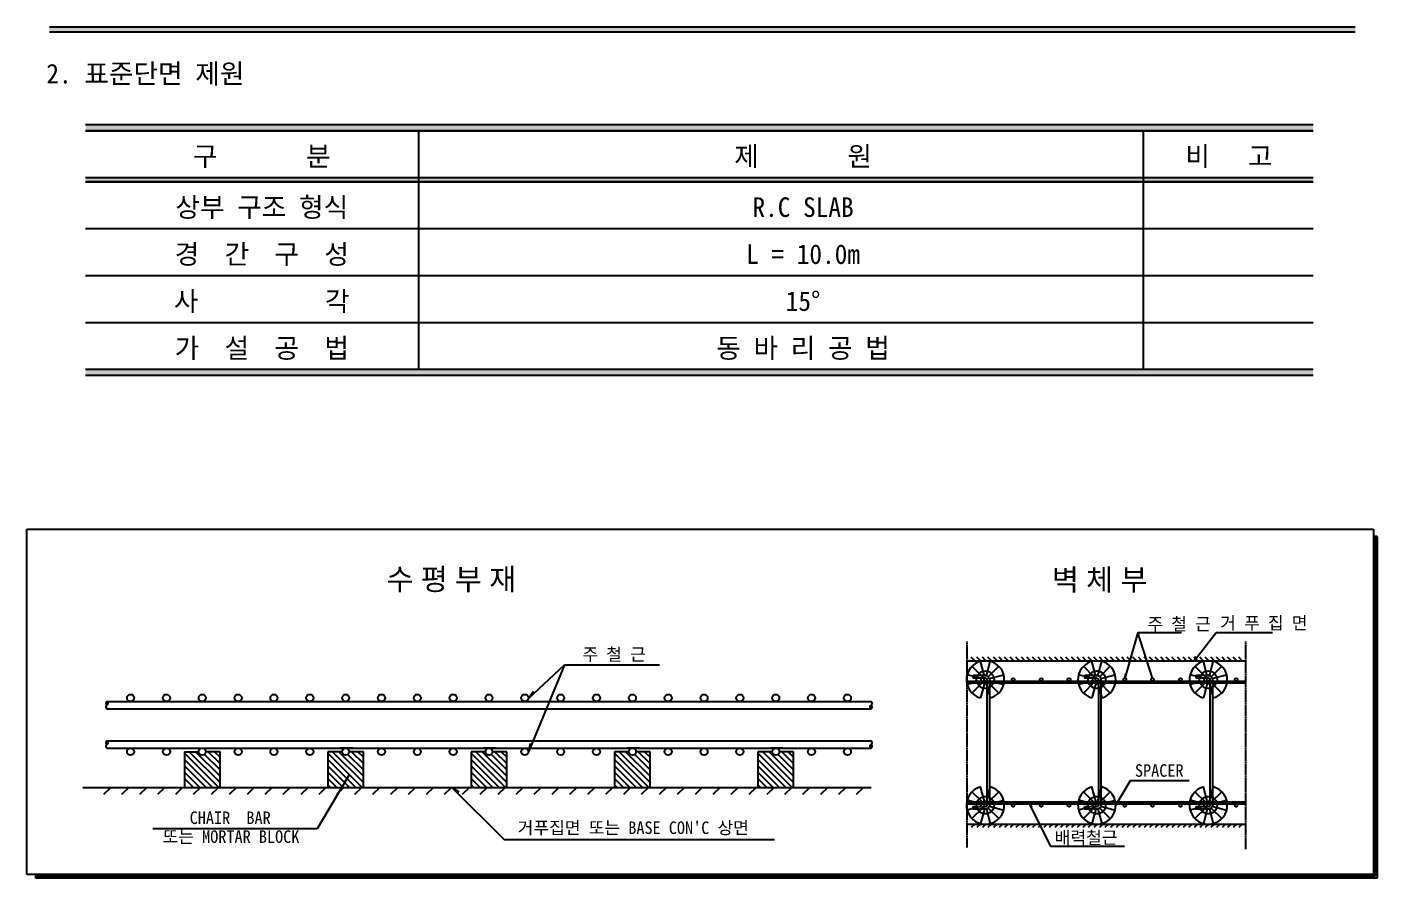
# Model space of a CAD drawing. Extents: x 2558 to 85222, y -662 to 28852.
# Drawn here: x 2558 to 21391, y -662 to 11214 of the extents above; entities that cross this region are included whole.
import ezdxf
from ezdxf.enums import TextEntityAlignment as Align

# ---------------------------------------------------------------- set-up
doc = ezdxf.new("R2010")
doc.units = 0
doc.header["$MEASUREMENT"] = 0
doc.linetypes.add('CENTERX2', pattern=[4, 2.5, -0.5, 0.5, -0.5])
doc.layers.get('0').update_dxf_attribs({"linetype": 'CONTINUOUS'})
doc.layers.get('DEFPOINTS').update_dxf_attribs({"linetype": 'CONTINUOUS'})
for name, color, linetype in [('T35', 3, 'CONTINUOUS'), ('T60', 4, 'CONTINUOUS'), ('TABLE', 7, 'CONTINUOUS'), ('TEXT', 7, 'CONTINUOUS')]:
    doc.layers.add(name, color=color, linetype=linetype)
doc.styles.add('TEXT', font='DotumChe.ttf')
doc.styles.add('견고딕', font='malgun.ttf')
doc.styles.add('돋움체', font='DotumChe.ttf')

# ---------------------------------------------------------------- blocks, each defined once
blk = doc.blocks.new('RCSTD3_SPACER')
for p, q in [((18833.437442, 4717.083518), (18783.437442, 4717.083518)), ((2195.283617, 1712.695511), (2395.283617, 1712.695511)), ((4195.283617, 1712.695511), (4195.283617, 1212.695511)), ((4395.283617, 1712.695511), (4195.283617, 1712.695511)), ((4695.283617, 1712.695511), (4495.283617, 1712.695511)), ((4695.283617, 1212.695511), (4695.283617, 1712.695511)), ((6195.283617, 1712.695511), (6195.283617, 1212.695511)), ((6395.283617, 1712.695511), (6195.283617, 1712.695511)), ((6695.283617, 1712.695511), (6495.283617, 1712.695511)), ((6695.283617, 1212.695511), (6695.283617, 1712.695511)), ((8195.283617, 1712.695511), (8195.283617, 1212.695511)), ((8395.283617, 1712.695511), (8195.283617, 1712.695511)), ((8695.283617, 1712.695511), (8495.283617, 1712.695511)), ((8695.283617, 1212.695511), (8695.283617, 1712.695511)), ((10195.283617, 1712.695511), (10195.283617, 1212.695511)), ((10395.283617, 1712.695511), (10195.283617, 1712.695511)), ((10695.283617, 1712.695511), (10495.283617, 1712.695511)), ((10695.283617, 1212.695511), (10695.283617, 1712.695511)), ((4195.283617, 1212.695511), (4695.283617, 1212.695511)), ((6195.283617, 1212.695511), (6695.283617, 1212.695511)), ((8195.283617, 1212.695511), (8695.283617, 1212.695511)), ((10195.283617, 1212.695511), (10695.283617, 1212.695511)), ((125, -50), (125, 0))]:
    blk.add_line(p, q)
at = {"color": 2, "linetype": 'CENTERX2'}
for p, q in [((13111.092911, 3249.150963), (13111.092911, 368.979424)), ((16999.092911, 3249.150963), (16999.092911, 352.753119))]:
    blk.add_line(p, q, dxfattribs=at)
at = {"color": 2}
for p, q in [((15497.89361, 3374.118106), (15314.292911, 2738.951066)), ((15703.092911, 2738.951066), (15497.89361, 3374.118106)), ((15497.89361, 3374.118106), (16107.722037, 3374.118106)), ((16281.213098, 2982.599066), (16589.793532, 3374.118106)), ((16589.793532, 3374.118106), (17375.891875, 3374.118106)), ((16303.830664, 3039.955304), (16281.213098, 2982.599066)), ((16281.213098, 2982.599066), (16313.449634, 3033.912385)), ((6995.283617, 2454.728181), (7496.234533, 2925.526271)), ((7496.234533, 2925.526271), (6995.283617, 1712.695511)), ((7496.234533, 2925.526271), (8825.893611, 2925.526271)), ((15320.207826, 2800.321304), (15314.292911, 2738.951066)), ((15314.292911, 2738.951066), (15331.1207, 2797.166841)), ((7065.458968, 2550.750917), (6995.283617, 2454.728181)), ((6995.283617, 2454.728181), (7080.465703, 2534.783057)), ((7019.656696, 1829.103839), (6995.283617, 1712.695511)), ((6995.283617, 1712.695511), (7039.909939, 1820.738384)), ((4493.176676, 1388.989237), (4049.085268, 635.24479)), ((5928.72791, 1212.695511), (6656.638986, 487.465971)), ((6028.317448, 1147.681133), (5928.72791, 1212.695511)), ((5928.72791, 1212.695511), (6013.163118, 1131.853279)), ((15189.876911, 966.023066), (15394.46513, 1308.94872)), ((15394.46513, 1308.94872), (16215.113587, 1308.94872)), ((13981.188043, 986.759066), (14280.273657, 393.461247)), ((14018.610085, 937.760259), (13981.188043, 986.759066)), ((13981.188043, 986.759066), (14008.466432, 932.646772)), ((15189.876911, 966.023066), (15222.878152, 1016.847951)), ((15232.405562, 1010.661684), (15189.876911, 966.023066)), ((4049.085268, 635.24479), (1756.33428, 635.24479)), ((6656.638986, 487.465971), (10426.252094, 487.465971)), ((14280.273657, 393.461247), (15309.465873, 393.461247))]:
    blk.add_line(p, q, dxfattribs=at)
at = {"color": 3}
for p, q in [((13221.929786, 2982.599066), (13172.488525, 3031.37421)), ((13299.689786, 2982.599066), (13250.248525, 3031.37421)), ((13377.449786, 2982.599066), (13328.008525, 3031.37421)), ((13455.209786, 2982.599066), (13405.768525, 3031.37421)), ((13532.969786, 2982.599066), (13483.528525, 3031.37421)), ((13610.729786, 2982.599066), (13561.288525, 3031.37421)), ((13688.489786, 2982.599066), (13639.048525, 3031.37421)), ((13766.249786, 2982.599066), (13716.808525, 3031.37421)), ((13844.009786, 2982.599066), (13794.568525, 3031.37421)), ((13921.769786, 2982.599066), (13872.328525, 3031.37421)), ((13999.529786, 2982.599066), (13950.088525, 3031.37421)), ((14077.289786, 2982.599066), (14027.848525, 3031.37421)), ((14155.049786, 2982.599066), (14105.608525, 3031.37421)), ((14232.809786, 2982.599066), (14183.368525, 3031.37421)), ((14310.569786, 2982.599066), (14261.128525, 3031.37421)), ((14388.329786, 2982.599066), (14338.888525, 3031.37421)), ((14466.089786, 2982.599066), (14416.648525, 3031.37421)), ((14543.849786, 2982.599066), (14494.408525, 3031.37421)), ((14621.609786, 2982.599066), (14572.168525, 3031.37421)), ((14699.369786, 2982.599066), (14649.928525, 3031.37421)), ((14777.129786, 2982.599066), (14727.688525, 3031.37421)), ((14854.889786, 2982.599066), (14805.448525, 3031.37421)), ((14932.649786, 2982.599066), (14883.208525, 3031.37421)), ((15010.409786, 2982.599066), (14960.968525, 3031.37421)), ((15088.169786, 2982.599066), (15038.728525, 3031.37421)), ((15165.929786, 2982.599066), (15116.488525, 3031.37421)), ((15243.689786, 2982.599066), (15194.248525, 3031.37421)), ((15321.449786, 2982.599066), (15272.008525, 3031.37421)), ((15399.209786, 2982.599066), (15349.768525, 3031.37421)), ((15476.969786, 2982.599066), (15427.528525, 3031.37421)), ((15554.729786, 2982.599066), (15505.288525, 3031.37421)), ((15632.489786, 2982.599066), (15583.048525, 3031.37421)), ((15710.249786, 2982.599066), (15660.808525, 3031.37421)), ((15788.009786, 2982.599066), (15738.568525, 3031.37421)), ((15865.769786, 2982.599066), (15816.328525, 3031.37421)), ((15943.529786, 2982.599066), (15894.088525, 3031.37421)), ((16021.289786, 2982.599066), (15971.848525, 3031.37421)), ((16099.049786, 2982.599066), (16049.608525, 3031.37421)), ((16176.809786, 2982.599066), (16127.368525, 3031.37421)), ((16254.569786, 2982.599066), (16205.128525, 3031.37421)), ((16332.329786, 2982.599066), (16282.888525, 3031.37421)), ((16410.089786, 2982.599066), (16360.648525, 3031.37421)), ((16487.849786, 2982.599066), (16438.408525, 3031.37421)), ((16565.609786, 2982.599066), (16516.168525, 3031.37421)), ((16643.369786, 2982.599066), (16593.928525, 3031.37421)), ((16721.129786, 2982.599066), (16671.688525, 3031.37421)), ((16798.889786, 2982.599066), (16749.448525, 3031.37421)), ((16876.649786, 2982.599066), (16827.208525, 3031.37421)), ((16954.409786, 2982.599066), (16904.968525, 3031.37421)), ((2695.283617, 1280.598737), (2263.186843, 1712.695511)), ((2695.283617, 1368.987085), (2351.575191, 1712.695511)), ((2695.283617, 1545.76378), (2528.351886, 1712.695511)), ((2695.283617, 1634.152128), (2616.740234, 1712.695511)), ((4695.283617, 1280.598737), (4263.186843, 1712.695511)), ((4695.283617, 1368.987085), (4351.575191, 1712.695511)), ((4695.283617, 1545.76378), (4528.351886, 1712.695511)), ((4695.283617, 1634.152128), (4616.740234, 1712.695511)), ((6695.283617, 1280.598737), (6263.186843, 1712.695511)), ((6695.283617, 1368.987085), (6351.575191, 1712.695511)), ((6695.283617, 1545.76378), (6528.351886, 1712.695511)), ((6695.283617, 1634.152128), (6616.740234, 1712.695511)), ((8695.283617, 1280.598737), (8263.186843, 1712.695511)), ((8695.283617, 1368.987085), (8351.575191, 1712.695511)), ((8695.283617, 1545.76378), (8528.351886, 1712.695511)), ((8695.283617, 1634.152128), (8616.740234, 1712.695511)), ((10695.283617, 1280.598737), (10263.186843, 1712.695511)), ((10695.283617, 1368.987085), (10351.575191, 1712.695511)), ((10695.283617, 1545.76378), (10528.351886, 1712.695511)), ((10695.283617, 1634.152128), (10616.740234, 1712.695511)), ((2674.798496, 1212.695511), (2195.283617, 1692.21039)), ((2586.410148, 1212.695511), (2195.283617, 1603.822042)), ((2498.0218, 1212.695511), (2195.283617, 1515.433694)), ((2695.283617, 1457.375433), (2477.878708, 1674.780342)), ((4674.798496, 1212.695511), (4195.283617, 1692.21039)), ((4586.410148, 1212.695511), (4195.283617, 1603.822042)), ((4498.0218, 1212.695511), (4195.283617, 1515.433694)), ((4695.283617, 1457.375433), (4477.878708, 1674.780342)), ((6674.798496, 1212.695511), (6195.283617, 1692.21039)), ((6586.410148, 1212.695511), (6195.283617, 1603.822042)), ((6498.0218, 1212.695511), (6195.283617, 1515.433694)), ((6695.283617, 1457.375433), (6477.878708, 1674.780342)), ((8674.798496, 1212.695511), (8195.283617, 1692.21039)), ((8586.410148, 1212.695511), (8195.283617, 1603.822042)), ((8498.0218, 1212.695511), (8195.283617, 1515.433694)), ((8695.283617, 1457.375433), (8477.878708, 1674.780342)), ((10674.798496, 1212.695511), (10195.283617, 1692.21039)), ((10586.410148, 1212.695511), (10195.283617, 1603.822042)), ((10498.0218, 1212.695511), (10195.283617, 1515.433694)), ((10695.283617, 1457.375433), (10477.878708, 1674.780342)), ((2409.633453, 1212.695511), (2195.283617, 1427.045347)), ((2321.245105, 1212.695511), (2195.283617, 1338.656999)), ((4409.633453, 1212.695511), (4195.283617, 1427.045347)), ((4321.245105, 1212.695511), (4195.283617, 1338.656999)), ((6409.633453, 1212.695511), (6195.283617, 1427.045347)), ((6321.245105, 1212.695511), (6195.283617, 1338.656999)), ((8409.633453, 1212.695511), (8195.283617, 1427.045347)), ((8321.245105, 1212.695511), (8195.283617, 1338.656999)), ((10409.633453, 1212.695511), (10195.283617, 1427.045347)), ((10321.245105, 1212.695511), (10195.283617, 1338.656999)), ((1171.244472, 1212.695511), (1069.539886, 1116.239663)), ((1421.244472, 1212.695511), (1319.539886, 1116.239663)), ((1671.244472, 1212.695511), (1569.539886, 1116.239663)), ((1921.244472, 1212.695511), (1819.539886, 1116.239663)), ((2171.244472, 1212.695511), (2069.539886, 1116.239663)), ((2421.244472, 1212.695511), (2319.539886, 1116.239663)), ((2671.244472, 1212.695511), (2569.539886, 1116.239663)), ((2921.244472, 1212.695511), (2819.539886, 1116.239663)), ((3171.244472, 1212.695511), (3069.539886, 1116.239663)), ((3421.244472, 1212.695511), (3319.539886, 1116.239663)), ((3671.244472, 1212.695511), (3569.539886, 1116.239663)), ((3921.244472, 1212.695511), (3819.539886, 1116.239663)), ((4171.244472, 1212.695511), (4069.539886, 1116.239663)), ((4232.856757, 1212.695511), (4195.283617, 1250.268651)), ((4421.244472, 1212.695511), (4319.539886, 1116.239663)), ((4671.244472, 1212.695511), (4569.539886, 1116.239663)), ((4921.244472, 1212.695511), (4819.539886, 1116.239663)), ((5171.244472, 1212.695511), (5069.539886, 1116.239663)), ((5421.244472, 1212.695511), (5319.539886, 1116.239663)), ((5671.244472, 1212.695511), (5569.539886, 1116.239663)), ((5921.244472, 1212.695511), (5819.539886, 1116.239663)), ((6171.244472, 1212.695511), (6069.539886, 1116.239663)), ((6232.856757, 1212.695511), (6195.283617, 1250.268651)), ((6421.244472, 1212.695511), (6319.539886, 1116.239663)), ((6671.244472, 1212.695511), (6569.539886, 1116.239663)), ((6921.244472, 1212.695511), (6819.539886, 1116.239663)), ((7171.244472, 1212.695511), (7069.539886, 1116.239663)), ((7421.244472, 1212.695511), (7319.539886, 1116.239663)), ((7671.244472, 1212.695511), (7569.539886, 1116.239663)), ((7921.244472, 1212.695511), (7819.539886, 1116.239663)), ((8171.244472, 1212.695511), (8069.539886, 1116.239663)), ((8232.856757, 1212.695511), (8195.283617, 1250.268651)), ((8421.244472, 1212.695511), (8319.539886, 1116.239663)), ((8671.244472, 1212.695511), (8569.539886, 1116.239663)), ((8921.244472, 1212.695511), (8819.539886, 1116.239663)), ((9171.244472, 1212.695511), (9069.539886, 1116.239663)), ((9421.244472, 1212.695511), (9319.539886, 1116.239663)), ((9671.244472, 1212.695511), (9569.539886, 1116.239663)), ((9921.244472, 1212.695511), (9819.539886, 1116.239663)), ((10171.244472, 1212.695511), (10069.539886, 1116.239663)), ((10232.856757, 1212.695511), (10195.283617, 1250.268651)), ((10421.244472, 1212.695511), (10319.539886, 1116.239663)), ((10671.244472, 1212.695511), (10569.539886, 1116.239663)), ((10921.244472, 1212.695511), (10819.539886, 1116.239663)), ((11171.244472, 1212.695511), (11069.539886, 1116.239663)), ((11421.244472, 1212.695511), (11319.539886, 1116.239663)), ((11671.244472, 1212.695511), (11569.539886, 1116.239663)), ((13221.929786, 701.639066), (13172.488525, 652.863923)), ((13299.689786, 701.639066), (13250.248525, 652.863923)), ((13377.449786, 701.639066), (13328.008525, 652.863923)), ((13455.209786, 701.639066), (13405.768525, 652.863923)), ((13532.969786, 701.639066), (13483.528525, 652.863923)), ((13610.729786, 701.639066), (13561.288525, 652.863923)), ((13688.489786, 701.639066), (13639.048525, 652.863923)), ((13766.249786, 701.639066), (13716.808525, 652.863923)), ((13844.009786, 701.639066), (13794.568525, 652.863923)), ((13921.769786, 701.639066), (13872.328525, 652.863923)), ((13999.529786, 701.639066), (13950.088525, 652.863923)), ((14077.289786, 701.639066), (14027.848525, 652.863923)), ((14155.049786, 701.639066), (14105.608525, 652.863923)), ((14232.809786, 701.639066), (14183.368525, 652.863923)), ((14310.569786, 701.639066), (14261.128525, 652.863923)), ((14388.329786, 701.639066), (14338.888525, 652.863923)), ((14466.089786, 701.639066), (14416.648525, 652.863923)), ((14543.849786, 701.639066), (14494.408525, 652.863923)), ((14621.609786, 701.639066), (14572.168525, 652.863923)), ((14699.369786, 701.639066), (14649.928525, 652.863923)), ((14777.129786, 701.639066), (14727.688525, 652.863923)), ((14854.889786, 701.639066), (14805.448525, 652.863923)), ((14932.649786, 701.639066), (14883.208525, 652.863923)), ((15010.409786, 701.639066), (14960.968525, 652.863923)), ((15088.169786, 701.639066), (15038.728525, 652.863923)), ((15165.929786, 701.639066), (15116.488525, 652.863923)), ((15243.689786, 701.639066), (15194.248525, 652.863923)), ((15321.449786, 701.639066), (15272.008525, 652.863923)), ((15399.209786, 701.639066), (15349.768525, 652.863923)), ((15476.969786, 701.639066), (15427.528525, 652.863923)), ((15554.729786, 701.639066), (15505.288525, 652.863923)), ((15632.489786, 701.639066), (15583.048525, 652.863923)), ((15710.249786, 701.639066), (15660.808525, 652.863923)), ((15788.009786, 701.639066), (15738.568525, 652.863923)), ((15865.769786, 701.639066), (15816.328525, 652.863923)), ((15943.529786, 701.639066), (15894.088525, 652.863923)), ((16021.289786, 701.639066), (15971.848525, 652.863923)), ((16099.049786, 701.639066), (16049.608525, 652.863923)), ((16176.809786, 701.639066), (16127.368525, 652.863923)), ((16254.569786, 701.639066), (16205.128525, 652.863923)), ((16332.329786, 701.639066), (16282.888525, 652.863923)), ((16410.089786, 701.639066), (16360.648525, 652.863923)), ((16487.849786, 701.639066), (16438.408525, 652.863923)), ((16565.609786, 701.639066), (16516.168525, 652.863923)), ((16643.369786, 701.639066), (16593.928525, 652.863923)), ((16721.129786, 701.639066), (16671.688525, 652.863923)), ((16798.889786, 701.639066), (16749.448525, 652.863923)), ((16876.649786, 701.639066), (16827.208525, 652.863923)), ((16954.409786, 701.639066), (16904.968525, 652.863923))]:
    blk.add_line(p, q, dxfattribs=at)
at = {"color": 7}
for p, q in [((13111.092911, 2982.599066), (16999.092911, 2982.599066)), ((13329.970854, 2758.537123), (13183.345192, 2905.162786)), ((13355.534014, 2773.296021), (13301.865297, 2973.5904)), ((13385.051808, 2773.296021), (13438.720526, 2973.5904)), ((13410.614968, 2758.537123), (13557.24063, 2905.162786)), ((14885.170854, 2758.537123), (14738.545192, 2905.162786)), ((14910.734014, 2773.296021), (14857.065297, 2973.5904)), ((14940.251808, 2773.296021), (14993.920526, 2973.5904)), ((14965.814968, 2758.537123), (15112.44063, 2905.162786)), ((16440.370854, 2758.537123), (16293.745192, 2905.162786)), ((16465.934014, 2773.296021), (16412.265297, 2973.5904)), ((16495.451808, 2773.296021), (16549.120526, 2973.5904)), ((16521.014968, 2758.537123), (16667.64063, 2905.162786)), ((13315.211957, 2732.973964), (13114.917577, 2786.642681)), ((13315.211957, 2703.456169), (13114.917577, 2649.787452)), ((13329.970854, 2677.893009), (13183.345192, 2531.267347)), ((13355.534014, 2663.134112), (13301.865297, 2462.839733)), ((13385.051808, 2663.134112), (13438.720526, 2462.839733)), ((13410.614968, 2677.893009), (13557.24063, 2531.267347)), ((13425.373865, 2732.973964), (13625.668245, 2786.642681)), ((13425.373865, 2703.456169), (13625.668245, 2649.787452)), ((14870.411957, 2732.973964), (14670.117577, 2786.642681)), ((14870.411957, 2703.456169), (14670.117577, 2649.787452)), ((14885.170854, 2677.893009), (14738.545192, 2531.267347)), ((14910.734014, 2663.134112), (14857.065297, 2462.839733)), ((14940.251808, 2663.134112), (14993.920526, 2462.839733)), ((14965.814968, 2677.893009), (15112.44063, 2531.267347)), ((14980.573865, 2732.973964), (15180.868245, 2786.642681)), ((16425.611957, 2732.973964), (16225.317577, 2786.642681)), ((16425.611957, 2703.456169), (16225.317577, 2649.787452)), ((16440.370854, 2677.893009), (16293.745192, 2531.267347)), ((16465.934014, 2663.134112), (16412.265297, 2462.839733)), ((16495.451808, 2663.134112), (16549.120526, 2462.839733)), ((16521.014968, 2677.893009), (16667.64063, 2531.267347)), ((16535.773865, 2732.973964), (16736.068245, 2786.642681)), ((2195.283617, 1712.695511), (2195.283617, 1212.695511)), ((2695.283617, 1712.695511), (2495.283617, 1712.695511)), ((2695.283617, 1212.695511), (2695.283617, 1712.695511)), ((776.746922, 1212.695511), (11776.746922, 1212.695511)), ((2195.283617, 1212.695511), (2695.283617, 1212.695511)), ((13329.970854, 1006.345123), (13183.345192, 1152.970786)), ((13355.534014, 1021.104021), (13301.865297, 1221.3984)), ((13385.051808, 1021.104021), (13438.720526, 1221.3984)), ((13410.614968, 1006.345123), (13557.24063, 1152.970786)), ((14885.170854, 1006.345123), (14738.545192, 1152.970786)), ((14910.734014, 1021.104021), (14857.065297, 1221.3984)), ((14940.251808, 1021.104021), (14993.920526, 1221.3984)), ((14965.814968, 1006.345123), (15112.44063, 1152.970786)), ((16440.370854, 1006.345123), (16293.745192, 1152.970786)), ((16465.934014, 1021.104021), (16412.265297, 1221.3984)), ((16495.451808, 1021.104021), (16549.120526, 1221.3984)), ((16521.014968, 1006.345123), (16667.64063, 1152.970786)), ((13315.211957, 980.781964), (13114.917577, 1034.450681)), ((13315.211957, 951.264169), (13114.917577, 897.595452)), ((13425.373865, 980.781964), (13625.668245, 1034.450681)), ((13425.373865, 951.264169), (13625.668245, 897.595452)), ((14870.411957, 980.781964), (14670.117577, 1034.450681)), ((14870.411957, 951.264169), (14670.117577, 897.595452)), ((14980.573865, 980.781964), (15180.868245, 1034.450681)), ((14980.573865, 951.264169), (15180.868245, 897.595452)), ((16425.611957, 980.781964), (16225.317577, 1034.450681)), ((16425.611957, 951.264169), (16225.317577, 897.595452)), ((16535.773865, 980.781964), (16736.068245, 1034.450681)), ((16535.773865, 951.264169), (16736.068245, 897.595452)), ((16999.092911, 986.759066), (16869.492911, 986.759066)), ((13329.970854, 925.701009), (13183.345192, 779.075347)), ((13355.534014, 910.942112), (13301.865297, 710.647733)), ((13385.051808, 910.942112), (13438.720526, 710.647733)), ((13410.614968, 925.701009), (13557.24063, 779.075347)), ((14885.170854, 925.701009), (14738.545192, 779.075347)), ((14910.734014, 910.942112), (14857.065297, 710.647733)), ((14940.251808, 910.942112), (14993.920526, 710.647733)), ((14965.814968, 925.701009), (15112.44063, 779.075347)), ((16440.370854, 925.701009), (16293.745192, 779.075347)), ((16465.934014, 910.942112), (16412.265297, 710.647733)), ((16495.451808, 910.942112), (16549.120526, 710.647733)), ((16521.014968, 925.701009), (16667.64063, 779.075347)), ((13111.092911, 701.639066), (16999.092911, 701.639066))]:
    blk.add_line(p, q, dxfattribs=at)
at = {"color": 6}
for p, q in [((13111.092911, 2697.479066), (16999.092911, 2697.479066)), ((13111.092911, 2671.559066), (16999.092911, 2671.559066)), ((13370.292911, 2775.239066), (13201.068118, 2775.239066)), ((13370.292911, 2738.951066), (13201.068118, 2738.951066)), ((13391.028911, 2718.215066), (13391.028911, 966.023066)), ((13427.316911, 2718.215066), (13427.316911, 966.023066)), ((14925.492911, 2775.239066), (14756.268118, 2775.239066)), ((14925.492911, 2738.951066), (14756.268118, 2738.951066)), ((14946.228911, 2718.215066), (14946.228911, 966.023066)), ((14982.516911, 2718.215066), (14982.516911, 966.023066)), ((16480.692911, 2775.239066), (16311.468118, 2775.239066)), ((16480.692911, 2738.951066), (16311.468118, 2738.951066)), ((16501.428911, 2718.215066), (16501.428911, 966.023066)), ((16537.716911, 2718.215066), (16537.716911, 966.023066)), ((1112.721285, 2412.695511), (11776.991036, 2412.695511)), ((1112.721285, 2312.695511), (11776.991036, 2312.695511)), ((1112.721285, 1862.695511), (11776.991036, 1862.695511)), ((1112.721285, 1762.695511), (11776.991036, 1762.695511)), ((4545.283617, 1762.695511), (4370.283617, 1762.695511)), ((6545.283617, 1762.695511), (6370.283617, 1762.695511)), ((8545.283617, 1762.695511), (8370.283617, 1762.695511)), ((10545.283617, 1762.695511), (10370.283617, 1762.695511)), ((13111.092911, 1012.679066), (16999.092911, 1012.679066)), ((13111.092911, 986.759066), (16999.092911, 986.759066)), ((13370.292911, 945.287066), (13198.574753, 945.287066)), ((14925.492911, 945.287066), (14753.774753, 945.287066)), ((16480.692911, 945.287066), (16308.974753, 945.287066)), ((13370.292911, 908.999066), (13198.574753, 908.999066)), ((14925.492911, 908.999066), (14753.774753, 908.999066)), ((16480.692911, 908.999066), (16308.974753, 908.999066))]:
    blk.add_line(p, q, dxfattribs=at)
at = {"color": 7}
for centre, radius in [((13370.292911, 2718.215066), 122.093009), ((14925.492911, 2718.215066), 122.093009), ((16480.692911, 2718.215066), 122.093009), ((13370.292911, 2718.215066), 57.024), ((14925.492911, 2718.215066), 57.024), ((16480.692911, 2718.215066), 57.024), ((13370.292911, 966.023066), 122.093009), ((13370.292911, 966.023066), 57.024), ((14925.492911, 966.023066), 122.093009), ((14925.492911, 966.023066), 57.024), ((16480.692911, 966.023066), 122.093009), ((16480.692911, 966.023066), 57.024)]:
    blk.add_circle(centre, radius, dxfattribs=at)
at = {"color": 6}
for centre, radius in [((13370.292911, 2718.215066), 20.736), ((13759.092911, 2718.215066), 20.736), ((14147.892911, 2718.215066), 20.736), ((14536.692911, 2718.215066), 20.736), ((14925.492911, 2718.215066), 20.736), ((15314.292911, 2718.215066), 20.736), ((15703.092911, 2718.215066), 20.736), ((16091.892911, 2718.215066), 20.736), ((16480.692911, 2718.215066), 20.736), ((16869.492911, 2718.215066), 20.736), ((1445.283617, 2462.695511), 50), ((1945.283617, 2462.695511), 50), ((2445.283617, 2462.695511), 50), ((2945.283617, 2462.695511), 50), ((3445.283617, 2462.695511), 50), ((3945.283617, 2462.695511), 50), ((4445.283617, 2462.695511), 50), ((4945.283617, 2462.695511), 50), ((5445.283617, 2462.695511), 50), ((5945.283617, 2462.695511), 50), ((6445.283617, 2462.695511), 50), ((6945.283617, 2462.695511), 50), ((7445.283617, 2462.695511), 50), ((7945.283617, 2462.695511), 50), ((8445.283617, 2462.695511), 50), ((8945.283617, 2462.695511), 50), ((9445.283617, 2462.695511), 50), ((9945.283617, 2462.695511), 50), ((10445.283617, 2462.695511), 50), ((10945.283617, 2462.695511), 50), ((11445.283617, 2462.695511), 50), ((1445.283617, 1712.695511), 50), ((1945.283617, 1712.695511), 50), ((2445.283617, 1712.695511), 50), ((2945.283617, 1712.695511), 50), ((3445.283617, 1712.695511), 50), ((3945.283617, 1712.695511), 50), ((4445.283617, 1712.695511), 50), ((4945.283617, 1712.695511), 50), ((5445.283617, 1712.695511), 50), ((5945.283617, 1712.695511), 50), ((6445.283617, 1712.695511), 50), ((6945.283617, 1712.695511), 50), ((7445.283617, 1712.695511), 50), ((7945.283617, 1712.695511), 50), ((8445.283617, 1712.695511), 50), ((8945.283617, 1712.695511), 50), ((9445.283617, 1712.695511), 50), ((9945.283617, 1712.695511), 50), ((10445.283617, 1712.695511), 50), ((10945.283617, 1712.695511), 50), ((11445.283617, 1712.695511), 50), ((13370.292911, 966.023066), 20.736), ((13759.092911, 966.023066), 20.736), ((14147.892911, 966.023066), 20.736), ((14536.692911, 966.023066), 20.736), ((14925.492911, 966.023066), 20.736), ((15314.292911, 966.023066), 20.736), ((15703.092911, 966.023066), 20.736), ((16091.892911, 966.023066), 20.736), ((16480.692911, 966.023066), 20.736), ((16869.492911, 966.023066), 20.736)]:
    blk.add_circle(centre, radius, dxfattribs=at)
at = {"color": 7}
for centre, start, end in [((13370.292911, 2718.215066), 285, 255), ((14925.492911, 2718.215066), 285, 255), ((16480.692911, 2718.215066), 285, 255), ((13370.292911, 966.023066), 105, 75), ((14925.492911, 966.023066), 105, 75), ((16480.692911, 966.023066), 105, 75)]:
    blk.add_arc(centre, 264.384, start, end, dxfattribs=at)
at = {"color": 6}
for centre, radius, start, end in [((13207.441033, 2766.167066), 11.086714, 125.087341, 234.912659), ((13208.97912, 2748.023066), 12.036824, 131.089211, 228.910789), ((13193.708208, 2748.023066), 11.682014, 309.051645, 50.948355), ((14762.641033, 2766.167066), 11.086714, 125.087341, 234.912659), ((14764.17912, 2748.023066), 12.036824, 131.089211, 228.910789), ((14748.908208, 2748.023066), 11.682014, 309.051645, 50.948355), ((16317.841033, 2766.167066), 11.086714, 125.087341, 234.912659), ((16319.37912, 2748.023066), 12.036824, 131.089211, 228.910789), ((16304.108208, 2748.023066), 11.682014, 309.051645, 50.948355), ((1127.47198, 2387.695511), 29.02728, 120.541786, 239.458214), ((1128.92847, 2337.695511), 29.793839, 122.954832, 237.045168), ((1103.570278, 2387.695511), 26.622189, 290.104663, 69.895337), ((11786.142043, 2337.695511), 26.622189, 110.104663, 249.895337), ((11760.783851, 2387.695511), 29.793839, 302.954832, 57.045168), ((11762.240341, 2337.695511), 29.02728, 300.541786, 59.458214), ((1127.47198, 1837.695511), 29.02728, 120.541786, 239.458214), ((1128.92847, 1787.695511), 29.793839, 122.954832, 237.045168), ((1103.570278, 1837.695511), 26.622189, 290.104663, 69.895337), ((7015.224979, 1800.195511), 13.4848, 292.032739, 67.967261), ((11786.142043, 1787.695511), 26.622189, 110.104663, 249.895337), ((11760.783851, 1837.695511), 29.793839, 302.954832, 57.045168), ((11762.240341, 1787.695511), 29.02728, 300.541786, 59.458214), ((13206.834728, 936.215066), 12.269, 132.317582, 227.682418), ((13189.634034, 936.215066), 12.737254, 314.582423, 45.417577), ((14762.034728, 936.215066), 12.269, 132.317582, 227.682418), ((14744.834034, 936.215066), 12.737254, 314.582423, 45.417577), ((16317.234728, 936.215066), 12.269, 132.317582, 227.682418), ((16300.034034, 936.215066), 12.737254, 314.582423, 45.417577), ((13206.332914, 918.071066), 11.936928, 130.536284, 229.463716), ((14761.532914, 918.071066), 11.936928, 130.536284, 229.463716), ((16316.732914, 918.071066), 11.936928, 130.536284, 229.463716)]:
    blk.add_arc(centre, radius, start, end, dxfattribs=at)
for points in [[(18833.437442, -50), (18783.437442, 0), (18833.437442, 4717.083518), (18783.437442, 4717.083518)], [(125, -50), (125, 0), (18833.437442, -50), (18783.437442, 0)]]:
    blk.add_solid(points)
at = {"color": 2}
for points in [[(16281.213098, 2982.599066), (16303.830664, 3039.955304), (16313.449634, 3033.912385)], [(15314.292911, 2738.951066), (15320.207826, 2800.321304), (15331.1207, 2797.166841)], [(15703.092911, 2738.951066), (15695.273143, 2800.107779), (15684.4636, 2796.61561)], [(6995.283617, 2454.728181), (7065.458968, 2550.750917), (7080.465703, 2534.783057)], [(6995.283617, 1712.695511), (7019.656696, 1829.103839), (7039.909939, 1820.738384)], [(4493.176676, 1388.989237), (4419.480107, 1302.425365), (4436.32687, 1292.499584)], [(5928.72791, 1212.695511), (6028.317448, 1147.681133), (6013.163118, 1131.853279)], [(13981.188043, 986.759066), (14018.610085, 937.760259), (14008.466432, 932.646772)], [(15189.876911, 966.023066), (15232.405562, 1010.661684), (15222.878152, 1016.847951)]]:
    blk.add_solid(points, dxfattribs=at)
at = {"layer": 'TABLE', "color": 7}
for p, q in [((0, 4817.083518), (18783.437442, 4817.083518)), ((0, 0), (0, 4817.083518)), ((18783.437442, 4817.083518), (18783.437442, 0)), ((18783.437442, 0), (0, 0))]:
    blk.add_line(p, q, dxfattribs=at)
at = {"layer": 'TABLE', "color": 2}
for p, q in [((18808.437442, 4717.083518), (18808.437442, -25)), ((18833.437442, 4717.083518), (18833.437442, -50)), ((18808.437442, -25), (125, -25)), ((18833.437442, -50), (125, -50))]:
    blk.add_line(p, q, dxfattribs=at)
at = {"layer": 'T35', "style": '돋움체'}
for s, p in [('주 철 근', (15630.393121, 3406.811501)), ('거 푸 집 면', (16645.955575, 3421.006825)), ('주 철 근', (7748.4131, 2983.18706)), ('SPACER ', (15456.342394, 1362.741446)), ('CHAIR  BAR', (2269.297598, 703.348371)), ("거푸집면 또는 BASE CON'C 상면", (6844.205956, 564.122605)), ('또는 MORTAR BLOCK', (1890.542338, 439.940075)), ('배력철근', (14335.761027, 426.704242))]:
    blk.add_text(s, height=175, dxfattribs=at).set_placement(p)
at = {"layer": 'T60', "style": '견고딕'}
for s, p in [('수 평 부 재', (5013.98261, 3968.675195)), ('벽 체 부', (14298.196247, 3962.050195))]:
    blk.add_text(s, height=300, dxfattribs=at).set_placement(p)
blk = doc.blocks.new('RCSTD1_DESIGN')
for p, q in [((-503.177318, 4863.858934), (17714.243806, 4863.858934)), ((-503.177318, 4798.28474), (17714.243806, 4798.28474)), ((17124.517898, 3497.290323), (0, 3497.290323)), ((17124.517898, 3415.322581), (0, 3415.322581)), ((17124.517898, 3415.322581), (0, 3415.322581)), ((4644.83871, 3415.322581), (4644.83871, 81.967742)), ((14754.503092, 3415.322581), (14754.503092, 81.967742)), ((17124.517898, 2704.935484), (0, 2704.935484)), ((17124.517898, 2049.193548), (0, 2049.193548)), ((17124.517898, 1393.451613), (0, 1393.451613)), ((17124.517898, 737.709677), (0, 737.709677)), ((17124.517898, 81.967742), (0, 81.967742)), ((17124.517898, 81.967742), (0, 81.967742)), ((17124.517898, 0), (0, 0))]:
    blk.add_line(p, q)
at = {"color": 1}
for points in [[(-503.177318, 4863.858934), (-503.177318, 4798.28474), (17714.243806, 4863.858934), (17714.243806, 4798.28474)], [(0, 3497.290323), (0, 3415.322581), (17124.517898, 3497.290323), (17124.517898, 3415.322581)], [(0, 2759.580645), (0, 2704.935484), (17124.517898, 2759.580645), (17124.517898, 2704.935484)], [(0, 81.967742), (0, 0), (17124.517898, 81.967742), (17124.517898, 0)]]:
    blk.add_solid(points, dxfattribs=at)
at = {"layer": 'DEFPOINTS'}
for p, q in [((17124.517898, 3497.290323), (0, 3497.290323)), ((0, 3415.322581), (17124.517898, 3415.322581)), ((17124.517898, 2759.580645), (0, 2759.580645)), ((0, 2704.935484), (17124.517898, 2704.935484))]:
    blk.add_line(p, q, dxfattribs=at)
at = {"layer": 'TEXT', "style": 'TEXT'}
blk.add_text('2. 표준단면 제원', height=273.225806, dxfattribs=at).set_placement((-546.451613, 4076.27988))
for s, p in [('구       분', (2459.032258, 2923.516129)), ('제       원', (10010.306967, 2923.516129)), ('비   고', (15950.619513, 2923.516129)), ('상부 구조 형식', (2459.032258, 2213.129032)), ('R.C SLAB', (10010.306967, 2213.129032)), ('경  간  구  성', (2459.032258, 1557.387097)), ('L = 10.0m', (10010.306967, 1557.387097)), ('사          각', (2459.032258, 901.645161)), ('15%%D', (10010.306967, 901.645161)), ('가  설  공  법', (2459.032258, 245.903226)), ('동 바 리 공 법', (10010.306967, 245.903226))]:
    blk.add_text(s, height=273.225806, dxfattribs=at).set_placement(p, align=Align.CENTER)

msp = doc.modelspace()

# ---------------------------------------------------------------- block references
for name, p in [('RCSTD1_DESIGN', (3373.850413, 6349.689248)), ('RCSTD3_SPACER', (2557.58942, -612.282285))]:
    msp.add_blockref(name, p)

doc.saveas('drawing.dxf')
